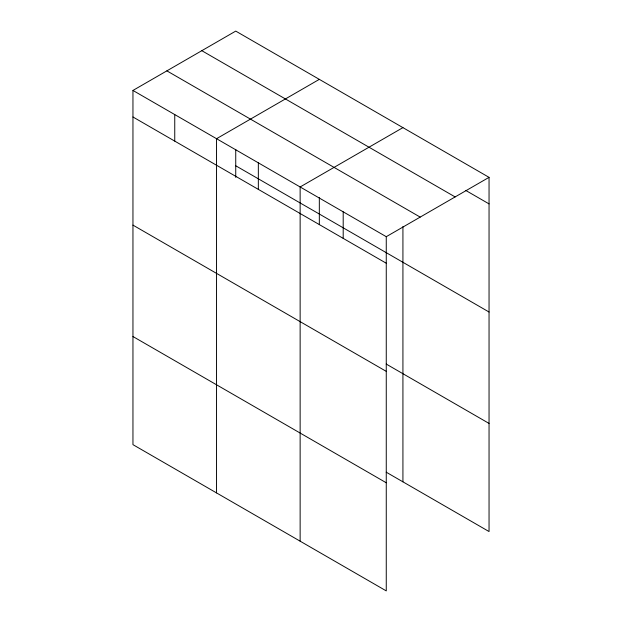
<?xml version="1.0" encoding="UTF-8"?>
<svg xmlns="http://www.w3.org/2000/svg" width="622" height="622" viewBox="0 0 622 622"><rect width="100%" height="100%" fill="white"/><g stroke="black" fill="none" stroke-linecap="round" stroke-linejoin="round"><path stroke-width="0.93" d="M386.262 371.365L386.262 236.687L132.952 90.447L132.952 444.652L386.262 590.9L386.262 371.365L132.952 225.117M402.924 226.571L402.924 481.832M132.952 90.447L235.738 31.1L489.047 177.348L489.047 531.553L386.208 472.184M319.327 79.359L216.542 138.706L216.542 492.912M402.924 127.627L300.138 186.965L300.138 541.179M386.262 236.687L489.047 177.348M465.862 190.503L489.047 203.892M201.816 50.685L455.125 196.933M166.875 70.861L420.184 217.109M235.738 165.771L489.047 312.019M132.952 116.983L386.262 263.23M386.208 364.049L489.047 423.426M132.952 336.525L386.262 482.773M343.196 211.83L343.196 238.374M319.327 197.625L319.327 224.69M258.34 162.832L258.34 189.376M235.738 149.358L235.738 177.394M174.751 114.572L174.751 141.116"/></g></svg>
